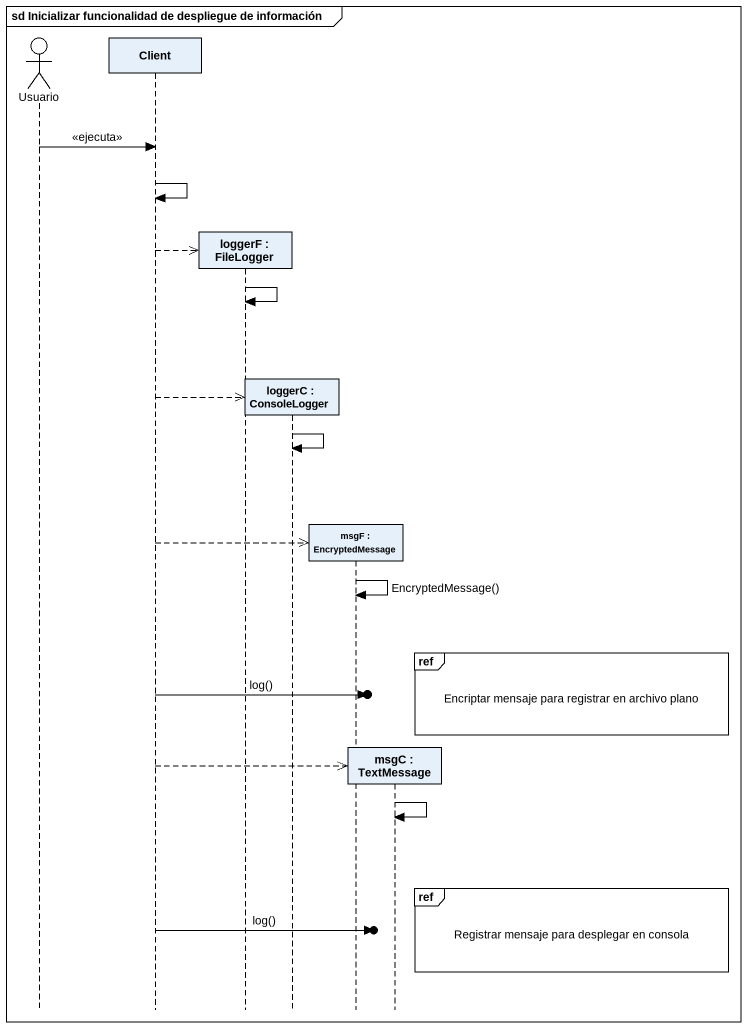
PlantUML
@startuml
mainframe sd Inicializar funcionalidad de despliegue de información
hide footbox
actor Usuario
participant Client
participant "loggerF : FileLogger" as loggerF
participant "loggerC : ConsoleLogger" as loggerC
participant "msgF : EncryptedMessage" as msgF
participant "msgC : TextMessage" as msgC

Usuario -> Client : <<ejecuta>>
Client -> Client
Client -->> loggerF **
loggerF -> loggerF
Client -->> loggerC **
loggerC -> loggerC
Client -->> msgF **
msgF -> msgF : EncryptedMessage()
ref over msgC : Encriptar mensaje para registrar en archivo plano
Client ->o] : log()
Client -->> msgC **
msgC -> msgC
ref over msgC : Registrar mensaje para desplegar en consola
Client ->o] : log()
@enduml
